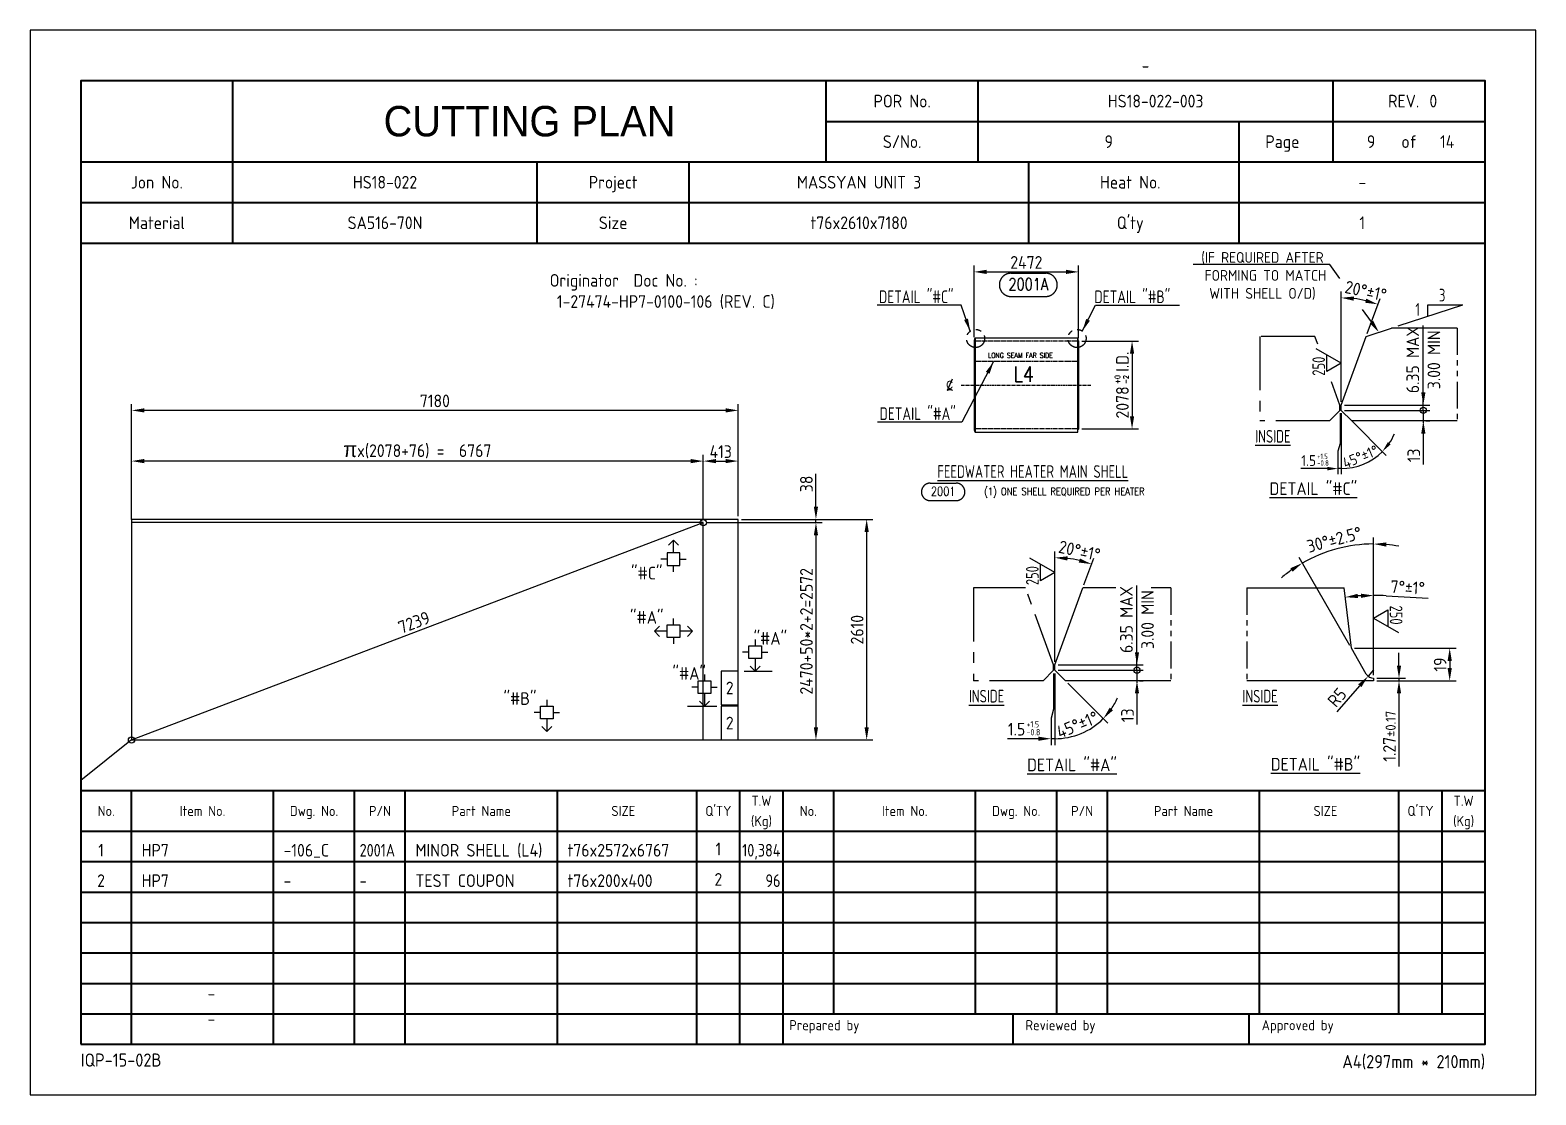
# Model space of a CAD drawing. Header units: millimetres. Extents: x -47360 to 661737, y -45870 to 354580.
# Drawn here: x 60000 to 77820, y 60000 to 72600 of the extents above; entities that cross this region are included whole.
import ezdxf
from ezdxf.enums import TextEntityAlignment as Align

# ---------------------------------------------------------------- set-up
doc = ezdxf.new("R2010")
doc.units = ezdxf.units.MM
doc.header["$LTSCALE"] = 10
for name, pattern in [('CENTER', [2, 1.25, -0.25, 0.25, -0.25]), ('CONT', [1, 1, 0]), ('DASHED', [0.75, 0.5, -0.25]), ('PHANTOM', [63.5, 31.75, -6.35, 6.35, -6.35, 6.35, -6.35])]:
    doc.linetypes.add(name, pattern=pattern)
for name, color, linetype in [('01_1  076x6766.99057583241x2572', 7, 'Continuous'), ('02_2  076x400x200', 7, 'Continuous'), ('11', 2, 'Continuous'), ('12', 1, 'CENTER'), ('13', 4, 'PHANTOM'), ('14', 3, 'DASHED'), ('15', 7, 'Continuous'), ('GEN-ANN', 7, 'CONT'), ('GEN-TXT', 7, 'CONT'), ('N09_1  076x7180x2610', 7, 'Continuous'), ('T', 2, 'Continuous')]:
    doc.layers.add(name, color=color, linetype=linetype)
doc.layers.add('PAGE', color=9, linetype='Continuous', plot=False)
doc.layers.add('TITLE', color=15, linetype='Continuous', lineweight=40)
doc.styles.add('FRACTION', font='romans.shx', dxfattribs={"bigfont": 'FRACTION.shx'})
doc.styles.add('SIMPLEX', font='romans.shx', dxfattribs={"width": 0.8})
doc.styles.get("Standard").update_dxf_attribs({"font": 'isocp2.shx', "bigfont": 'whgtxt.shx'})
doc.dimstyles.new('ISO-25', dxfattribs={"dimscale": 60, "dimtxt": 2.5, "dimasz": 2.5, "dimexe": 1.25, "dimexo": 0.625, "dimtad": 1, "dimdec": 0, "dimdsep": 46, "dimtxsty": 'Standard', "dimcen": 2.5, "dimclrt": 2, "dimadec": 0, "dimazin": 0, "dimtfac": 1, "dimtdec": 0, "dimtmove": 0, "dimatfit": 3, "dimfxl": 1, "dimarcsym": 0})
doc.dimstyles.new('ISO-25 x2', dxfattribs={"dimscale": 60, "dimtxt": 2.5, "dimasz": 2.5, "dimexe": 1.25, "dimexo": 0.625, "dimtad": 1, "dimdec": 0, "dimlfac": 2, "dimdsep": 46, "dimtxsty": 'Standard', "dimcen": 2.5, "dimclrt": 2, "dimadec": 0, "dimazin": 0, "dimtfac": 1, "dimtdec": 0, "dimtmove": 0, "dimatfit": 3, "dimfxl": 1, "dimarcsym": 0})

# ---------------------------------------------------------------- blocks, each defined once
blk = doc.blocks.new('CP00')
at = {"layer": 'PAGE'}
blk.add_line((20, 70), (10, 62), dxfattribs=at)
blk.add_lwpolyline([(0, 0), (297, 0), (297, 210), (0, 210)], close=True, dxfattribs=at)
at = {"layer": 'TITLE'}
for p, q in [((40, 184), (40, 200)), ((157, 184), (157, 200)), ((10, 184), (287, 184)), ((10, 168), (287, 168)), ((10, 60), (287, 60)), ((148.5, 16), (287, 16))]:
    blk.add_line(p, q, dxfattribs=at)
at = {"layer": 'TITLE', "color": 8}
for p, q in [((187, 184), (187, 200)), ((257, 184), (257, 192)), ((40, 168), (40, 184)), ((130, 168), (130, 184)), ((238.5, 168), (238.5, 184)), ((10, 176), (287, 176)), ((20, 10), (20, 60)), ((48, 10), (48, 60)), ((64, 10), (64, 60)), ((74, 10), (74, 60)), ((104, 10), (104, 60)), ((131.5, 10), (131.5, 60)), ((140, 10), (140, 60)), ((158.5, 16), (158.5, 60)), ((186.5, 16), (186.5, 60)), ((202.5, 16), (202.5, 60)), ((212.5, 16), (212.5, 60)), ((242.5, 16), (242.5, 60)), ((270, 16), (270, 60)), ((278.5, 16), (278.5, 60)), ((10, 52), (287, 52)), ((10, 46), (287, 46)), ((10, 40), (287, 40)), ((10, 34), (287, 34)), ((10, 28), (287, 28)), ((10, 22), (287, 22)), ((10, 16), (148.5, 16)), ((193.8, 16), (193.8, 10)), ((240.4, 16), (240.4, 10))]:
    blk.add_line(p, q, dxfattribs=at)
at = {"layer": 'TITLE', "color": 9}
for p, q in [((257, 192), (257, 200)), ((157, 192), (287, 192)), ((238.5, 184), (238.5, 192)), ((100, 168), (100, 184)), ((197, 168), (197, 184)), ((148.5, 10), (148.5, 60))]:
    blk.add_line(p, q, dxfattribs=at)
at = {"layer": 'TITLE', "color": 15}
blk.add_lwpolyline([(10, 10), (287, 10), (287, 200), (10, 200)], close=True, dxfattribs=at)
at = {"layer": 'PAGE', "color": 2}
blk.add_attdef('ATT_NESTINGPLANNO', text='', height=2.5, dxfattribs=at).set_placement((220, 203), align=Align.MIDDLE_CENTER)
for tag, p in [('ATT_OWNERITEMNO', (35, 7.09)), ('ATT_PARTNAME', (35, 2.09))]:
    blk.add_attdef(tag, text='', height=2.5, dxfattribs=at).set_placement(p, align=Align.MIDDLE_LEFT)
at = {"layer": 'TITLE', "color": 2}
for s, height, p in [('POR No.', 2.5, (172, 196)), ('S/No.', 2.5, (172, 188)), ('Page', 2.5, (247, 188)), ('of', 2.5, (272, 188)), ('Jon No.', 2.5, (25, 180)), ('Project', 2.5, (115, 180)), ('Heat No.', 2.5, (217, 180)), ('-', 2.5, (262.75, 180)), ('Material', 2.5, (25, 172)), ('Size', 2.5, (115, 172)), ("Q'ty", 2.5, (217, 172)), ('No.', 2, (15, 56)), ('Item No.', 2, (34, 56)), ('Dwg. No.', 2, (56, 56)), ('P/N', 2, (69, 56)), ('Part Name', 2, (89, 56)), ('SIZE', 2, (117, 56)), ("Q'TY", 2, (135.75, 56)), ('T.W', 2, (144.25, 58)), ('No.', 2, (153.5, 56)), ('Item No.', 2, (172.5, 56)), ('Dwg. No.', 2, (194.5, 56)), ('P/N', 2, (207.5, 56)), ('Part Name', 2, (227.5, 56)), ('SIZE', 2, (255.5, 56)), ("Q'TY", 2, (274.25, 56)), ('T.W', 2, (282.75, 58)), ('(Kg)', 2, (144.25, 54)), ('(Kg)', 2, (282.75, 54))]:
    blk.add_text(s, height=height, dxfattribs=at).set_placement(p, align=Align.MIDDLE_CENTER)
blk.add_text('REV.', height=2.5, dxfattribs=at).set_placement((274, 196), align=Align.MIDDLE_RIGHT)
blk.add_text('0', height=2.5, dxfattribs=at).set_placement((276, 196), align=Align.MIDDLE_LEFT)
for s, height, p in [('Prepared by', 2, (149.73, 12.75)), ('Reviewed by', 2, (196.33, 12.75)), ('Approved by', 2, (242.93, 12.75)), ('IQP-15-02B', 2.594, (10, 5.57))]:
    blk.add_text(s, height=height, dxfattribs=at).set_placement(p)
blk.add_text('A4(297mm * 210mm)', height=2.5936, dxfattribs=at).set_placement((287, 5.26), align=Align.RIGHT)
at = {"layer": 'TITLE', "color": 3, "insert": (98.5, 192), "char_height": 6, "width": 59.896, "attachment_point": 5}
blk.add_mtext('{\\fHYHeadLine-Medium|b0|i0|c129|p18;CUTTING PLAN}', dxfattribs=at)
at = {"layer": 'TITLE', "color": 2}
for tag, height, p in [('ATT_PORNO', 2.5, (222, 196)), ('ATT_CUTTINGPLANNO', 2.5, (212.75, 188)), ('ATT_PAGENO', 2.5, (264.5, 188)), ('ATT_PAGESUBTOTAL', 2.5, (279.5, 188)), ('ATT_WONO', 2.5, (70, 180)), ('ATT_PROJECT', 2.5, (163.5, 180)), ('ATT_PORWEIGHT', 2, (278.5, 89)), ('ATT_NETWEIGHT', 2, (278.5, 83)), ('ATT_SAVEWEIGHT', 2, (278.5, 77)), ('ATT_SCRAPWEIGHT', 2, (278.5, 71)), ('ATT_CUTTING', 2, (278.5, 65))]:
    blk.add_attdef(tag, text='', height=height, dxfattribs=at).set_placement(p, align=Align.MIDDLE_CENTER)
at = {"layer": 'TITLE', "color": 3}
for tag, p in [('ATT_MATERIAL', (70, 172)), ('ATT_SIZE', (163.5, 172)), ('ATT_QTY', (262.75, 172))]:
    blk.add_attdef(tag, text='', height=2.5, dxfattribs=at).set_placement(p, align=Align.MIDDLE_CENTER)
blk = doc.blocks.new('*D134')
at = {"color": 0, "lineweight": -2, "transparency": 16777216}
for p, q in [((61200, 66809), (61200, 67575)), ((67967, 66809), (67967, 67575)), ((67817, 67500), (61350, 67500))]:
    blk.add_line(p, q, dxfattribs=at)
at = {"color": 0, "transparency": 16777216}
for points in [[(61350, 67525), (61350, 67475), (61200, 67500)], [(67817, 67525), (67817, 67475), (67967, 67500)]]:
    blk.add_solid(points, dxfattribs=at)
at = {"layer": 'Defpoints', "color": 0, "transparency": 16777216}
for p in [(61200, 67500), (61200, 66772), (67967, 66772)]:
    blk.add_point(p, dxfattribs=at)
at = {"color": 2, "transparency": 16777216, "insert": (64583, 67631), "char_height": 150, "attachment_point": 5}
blk.add_mtext('{\\fGulim|b0|i0|c129|p50;\\H1.2x;π\\Fisocp2,whgtxt|c129;\\H0.83333x;x(2078+76) = } 6767', dxfattribs=at)
blk = doc.blocks.new('*D135')
at = {"color": 0, "lineweight": -2, "transparency": 16777216}
for p, q in [((67967, 66809), (67967, 67575)), ((68380, 66847), (68380, 67575)), ((68117, 67500), (68230, 67500))]:
    blk.add_line(p, q, dxfattribs=at)
at = {"color": 0, "transparency": 16777216}
for points in [[(68117, 67525), (68117, 67475), (67967, 67500)], [(68230, 67525), (68230, 67475), (68380, 67500)]]:
    blk.add_solid(points, dxfattribs=at)
at = {"layer": 'Defpoints', "color": 0, "transparency": 16777216}
for p in [(68380, 67500), (67967, 66772), (68380, 66810)]:
    blk.add_point(p, dxfattribs=at)
at = {"color": 2, "transparency": 16777216, "insert": (68173, 67612), "char_height": 150, "attachment_point": 5}
blk.add_mtext('413', dxfattribs=at)
blk = doc.blocks.new('*D136')
at = {"color": 0, "lineweight": -2, "transparency": 16777216}
for p, q in [((61200, 66847.5), (61200, 68175)), ((68230, 68100), (61350, 68100)), ((68380, 66847.5), (68380, 68175))]:
    blk.add_line(p, q, dxfattribs=at)
at = {"color": 0, "transparency": 16777216}
for points in [[(61350, 68125), (61350, 68075), (61200, 68100)], [(68230, 68125), (68230, 68075), (68380, 68100)]]:
    blk.add_solid(points, dxfattribs=at)
at = {"layer": 'Defpoints', "color": 0, "transparency": 16777216}
for p in [(61200, 68100), (61200, 66810), (68380, 66810)]:
    blk.add_point(p, dxfattribs=at)
at = {"color": 2, "transparency": 16777216, "insert": (64790, 68212.5), "char_height": 150, "attachment_point": 5}
blk.add_mtext('7180', dxfattribs=at)
blk = doc.blocks.new('*D137')
at = {"color": 0, "lineweight": -2, "transparency": 16777216}
for p, q in [((68004, 66772), (69375, 66772)), ((69300, 66622), (69300, 64350)), ((68004, 64200), (69375, 64200))]:
    blk.add_line(p, q, dxfattribs=at)
at = {"color": 0, "transparency": 16777216}
for points in [[(69275, 66622), (69325, 66622), (69300, 66772)], [(69275, 64350), (69325, 64350), (69300, 64200)]]:
    blk.add_solid(points, dxfattribs=at)
at = {"layer": 'Defpoints', "color": 0, "transparency": 16777216}
for p in [(67967, 66772), (67967, 64200), (69300, 64200)]:
    blk.add_point(p, dxfattribs=at)
at = {"color": 2, "transparency": 16777216, "insert": (69187, 65486), "char_height": 150, "attachment_point": 5, "rotation": 90}
blk.add_mtext('2470+50*2+2=2572', dxfattribs=at)
blk = doc.blocks.new('*D138')
at = {"color": 0, "lineweight": -2, "transparency": 16777216}
for p, q in [((69300, 66960), (69300, 67350)), ((68004, 66772), (69375, 66772)), ((68418, 66810), (69375, 66810)), ((69300, 66772), (69300, 66810)), ((69300, 66622), (69300, 66472))]:
    blk.add_line(p, q, dxfattribs=at)
at = {"color": 0, "transparency": 16777216}
for points in [[(69275, 66960), (69325, 66960), (69300, 66810)], [(69275, 66622), (69325, 66622), (69300, 66772)]]:
    blk.add_solid(points, dxfattribs=at)
at = {"layer": 'Defpoints', "color": 0, "transparency": 16777216}
for p in [(67967, 66772), (68380, 66810), (69300, 66810)]:
    blk.add_point(p, dxfattribs=at)
at = {"color": 2, "transparency": 16777216, "insert": (69187, 67230), "char_height": 150, "attachment_point": 5, "rotation": 90}
blk.add_mtext('38', dxfattribs=at)
blk = doc.blocks.new('*D139')
at = {"color": 0, "lineweight": -2, "transparency": 16777216}
for p, q in [((68418, 66810), (69975, 66810)), ((69900, 66660), (69900, 64350)), ((68418, 64200), (69975, 64200))]:
    blk.add_line(p, q, dxfattribs=at)
at = {"color": 0, "transparency": 16777216}
for points in [[(69875, 66660), (69925, 66660), (69900, 66810)], [(69875, 64350), (69925, 64350), (69900, 64200)]]:
    blk.add_solid(points, dxfattribs=at)
at = {"layer": 'Defpoints', "color": 0, "transparency": 16777216}
for p in [(68380, 66810), (68380, 64200), (69900, 64200)]:
    blk.add_point(p, dxfattribs=at)
at = {"color": 2, "transparency": 16777216, "insert": (69787, 65505), "char_height": 150, "attachment_point": 5, "rotation": 90}
blk.add_mtext('2610', dxfattribs=at)
blk = doc.blocks.new('_Small')
at = {"color": 0, "linetype": 'ByBlock', "lineweight": -2}
blk.add_circle((0, 0), 0.25, dxfattribs=at)
blk = doc.blocks.new('*D143')
at = {"color": 0, "lineweight": -2, "transparency": 16777216}
blk.add_line((61200, 64200), (67967, 66772), dxfattribs=at)
at = {"layer": 'Defpoints', "color": 0, "transparency": 16777216}
for p in [(67967, 66772), (67967, 66772), (61200, 64200)]:
    blk.add_point(p, dxfattribs=at)
at = {"color": 0, "lineweight": -2, "transparency": 16777216, "xscale": 150, "yscale": 150, "zscale": 150}
for p, rotation in [((67967, 66772), 20.81081264206438), ((61200, 64200), 200.8108126420644)]:
    blk.add_blockref('_Small', p, dxfattribs=dict(at, rotation=rotation))
at = {"color": 2, "transparency": 16777216, "insert": (64544, 65591), "char_height": 150, "attachment_point": 5, "rotation": 20.8108}
blk.add_mtext('7239', dxfattribs=at)
blk = doc.blocks.new('*D218')
at = {"color": 0, "lineweight": -2, "transparency": 16777216}
for p, q in [((71172, 68967), (71172, 69814)), ((71322, 69739), (72258, 69739)), ((72408, 68958), (72408, 69814))]:
    blk.add_line(p, q, dxfattribs=at)
at = {"color": 0, "transparency": 16777216}
for points in [[(71322, 69764), (71322, 69714), (71172, 69739)], [(72258, 69764), (72258, 69714), (72408, 69739)]]:
    blk.add_solid(points, dxfattribs=at)
at = {"layer": 'Defpoints', "color": 0, "transparency": 16777216}
for p in [(72408, 69739), (71172, 68929), (72408, 68920)]:
    blk.add_point(p, dxfattribs=at)
at = {"color": 2, "transparency": 16777216, "insert": (71790, 69852), "char_height": 150, "attachment_point": 5}
blk.add_mtext('2472', dxfattribs=at)
blk = doc.blocks.new('$PNBR')
at = {"layer": 'GEN-ANN', "color": 7, "linetype": 'CONT'}
for p, q in [((0.125, 0.125), (0.5, 0.125)), ((0.125, -0.125), (0.5, -0.125))]:
    blk.add_line(p, q, dxfattribs=at)
for centre, start, end in [((0.125, 0), 90, 270), ((0.5, 0), 270, 90)]:
    blk.add_arc(centre, 0.125, start, end, dxfattribs=at)
at = {"layer": 'GEN-ANN', "color": 7, "linetype": 'CONT', "style": 'FRACTION'}
blk.add_attdef('PNB', text='', height=0.0938, dxfattribs=at).set_placement((0.313, -0.046), align=Align.CENTER)
blk = doc.blocks.new('*D219')
at = {"color": 0, "lineweight": -2, "transparency": 16777216}
for p, q in [((72445, 68920), (73116, 68920)), ((73041, 68770), (73041, 68031)), ((72445, 67881), (73116, 67881))]:
    blk.add_line(p, q, dxfattribs=at)
at = {"color": 0, "transparency": 16777216}
for points in [[(73016, 68770), (73066, 68770), (73041, 68920)], [(73016, 68031), (73066, 68031), (73041, 67881)]]:
    blk.add_solid(points, dxfattribs=at)
at = {"layer": 'Defpoints', "color": 0, "transparency": 16777216}
for p in [(72408, 68920), (72408, 67881), (73041, 67881)]:
    blk.add_point(p, dxfattribs=at)
at = {"color": 2, "transparency": 16777216, "insert": (72927, 68400), "char_height": 150, "attachment_point": 5, "rotation": 90}
blk.add_mtext('2078  I.D.', dxfattribs=at)
blk = doc.blocks.new('$CL')
at = {"layer": 'GEN-TXT', "color": 2, "linetype": 'CONT'}
blk.add_line((0.031, 0.069), (-0.031, -0.069), dxfattribs=at)
blk.add_arc((0.003, -0.131), 0.0703, 61.7604, 118.2396, dxfattribs=at)
at = {"layer": 'GEN-TXT', "color": 2, "linetype": 'CONT', "style": 'FRACTION'}
blk.add_text('C', height=0.0938, dxfattribs=at).set_placement((0, 0), align=Align.MIDDLE)
blk = doc.blocks.new('*D239')
at = {"color": 0, "lineweight": -2, "transparency": 16777216}
for p, q in [((76200, 65080), (76200, 65230)), ((75938, 64930), (76275, 64930)), ((75938, 64900), (76275, 64900)), ((76200, 64930), (76200, 64900)), ((76200, 64750), (76200, 63887))]:
    blk.add_line(p, q, dxfattribs=at)
at = {"color": 0, "transparency": 16777216}
for points in [[(76175, 65080), (76225, 65080), (76200, 64930)], [(76175, 64750), (76225, 64750), (76200, 64900)]]:
    blk.add_solid(points, dxfattribs=at)
at = {"layer": 'Defpoints', "color": 0, "transparency": 16777216}
for p in [(75900, 64930), (75900, 64900), (76200, 64900)]:
    blk.add_point(p, dxfattribs=at)
at = {"color": 2, "transparency": 16777216, "insert": (76087, 64244), "char_height": 150, "attachment_point": 5, "rotation": 90}
blk.add_mtext('1.27{\\H0.8x;%%P0.17}', dxfattribs=at)
blk = doc.blocks.new('*D240')
at = {"color": 0, "lineweight": -2, "transparency": 16777216}
for p, q in [((75675, 65285), (76875, 65285)), ((76800, 65135), (76800, 65050)), ((75938, 64900), (76875, 64900))]:
    blk.add_line(p, q, dxfattribs=at)
at = {"color": 0, "transparency": 16777216}
for points in [[(76775, 65135), (76825, 65135), (76800, 65285)], [(76775, 65050), (76825, 65050), (76800, 64900)]]:
    blk.add_solid(points, dxfattribs=at)
at = {"layer": 'Defpoints', "color": 0, "transparency": 16777216}
for p in [(75638, 65285), (75900, 64900), (76800, 64900)]:
    blk.add_point(p, dxfattribs=at)
at = {"color": 2, "transparency": 16777216, "insert": (76687, 65092), "char_height": 150, "attachment_point": 5, "rotation": 90}
blk.add_mtext('19', dxfattribs=at)
blk = doc.blocks.new('*D241')
at = {"color": 0, "lineweight": -2, "transparency": 16777216}
for p, q in [((75900, 64968), (75900, 65985)), ((76050, 65906), (76544, 65879))]:
    blk.add_line(p, q, dxfattribs=at)
for start, end in [(93.1105, 93.8895), (86.8895, 90)]:
    blk.add_arc((75900, 63147), 2763, start, end, dxfattribs=at)
at = {"color": 0, "transparency": 16777216}
for points in [[(75715, 65879), (75710, 65929), (75563, 65890)], [(75749, 65931), (75751, 65881), (75900, 65910)]]:
    blk.add_solid(points, dxfattribs=at)
at = {"layer": 'Defpoints', "color": 0, "transparency": 16777216}
for p in [(75550, 66000), (75675, 65901), (75638, 65285), (75900, 64930), (75900, 64900)]:
    blk.add_point(p, dxfattribs=at)
at = {"color": 2, "transparency": 16777216, "insert": (76303, 66005), "char_height": 150, "attachment_point": 5, "rotation": 356.8895}
blk.add_mtext('7°%%P1%%D', dxfattribs=at)
blk = doc.blocks.new('*D242')
at = {"color": 0, "lineweight": -2, "transparency": 16777216}
for p, q in [((75900, 64968), (75900, 66594)), ((75619, 65317), (75018, 66358))]:
    blk.add_line(p, q, dxfattribs=at)
for start, end in [(90, 120), (79.8224, 84.9112), (125.0888, 130.1776)]:
    blk.add_arc((75900, 64830), 1689, start, end, dxfattribs=at)
at = {"color": 0, "transparency": 16777216}
for points in [[(76049, 66488), (76051, 66538), (75900, 66519)], [(74915, 66233), (74942, 66191), (75055, 66293)]]:
    blk.add_solid(points, dxfattribs=at)
at = {"layer": 'Defpoints', "color": 0, "transparency": 16777216}
for p in [(75607, 66494), (75638, 65285), (75813, 64980), (75900, 64930), (75900, 64900)]:
    blk.add_point(p, dxfattribs=at)
at = {"color": 2, "transparency": 16777216, "insert": (75434, 66571), "char_height": 150, "attachment_point": 5, "rotation": 15}
blk.add_mtext('30°%%P2.5%%D', dxfattribs=at)
blk = doc.blocks.new('*D238')
at = {"color": 0, "lineweight": -2, "transparency": 16777216}
for p, q in [((75900, 65030), (75834, 64954)), ((75467, 64531), (75736, 64841))]:
    blk.add_line(p, q, dxfattribs=at)
at = {"color": 0, "transparency": 16777216}
blk.add_solid([(75717, 64858), (75755, 64825), (75834, 64954)], dxfattribs=at)
at = {"layer": 'Defpoints', "color": 0, "transparency": 16777216}
for p in [(75834, 64954), (75900, 65030)]:
    blk.add_point(p, dxfattribs=at)
at = {"color": 2, "transparency": 16777216, "insert": (75467, 64703), "char_height": 150, "attachment_point": 5, "rotation": 49.0598}
blk.add_mtext('R5', dxfattribs=at)
blk = doc.blocks.new('*D243')
at = {"color": 0, "lineweight": -2, "transparency": 16777216}
for p, q in [((73099, 65238), (73099, 65388)), ((72165, 65088), (73174, 65088)), ((73099, 65025), (73099, 65088)), ((72165, 65025), (73174, 65025)), ((73099, 65025), (73099, 64875))]:
    blk.add_line(p, q, dxfattribs=at)
at = {"color": 0, "transparency": 16777216}
blk.add_solid([(73074, 65238), (73124, 65238), (73099, 65088)], dxfattribs=at)
at = {"layer": 'Defpoints', "color": 0, "transparency": 16777216}
for p in [(72127, 65088), (73099, 65088), (72127, 65025)]:
    blk.add_point(p, dxfattribs=at)
at = {"color": 0, "lineweight": -2, "transparency": 16777216, "xscale": 150, "yscale": 150, "zscale": 150, "rotation": 90}
blk.add_blockref('_Small', (73099, 65025), dxfattribs=at)
blk = doc.blocks.new('*D244')
at = {"color": 0, "lineweight": -2, "transparency": 16777216}
for p, q in [((73099, 65025), (73099, 65175)), ((72165, 65025), (73174, 65025)), ((73099, 65025), (73099, 64900)), ((73129, 64900), (73174, 64900)), ((73099, 64750), (73099, 64384))]:
    blk.add_line(p, q, dxfattribs=at)
at = {"color": 0, "transparency": 16777216}
blk.add_solid([(73074, 64750), (73124, 64750), (73099, 64900)], dxfattribs=at)
at = {"layer": 'Defpoints', "color": 0, "transparency": 16777216}
for p in [(72127, 65025), (73092, 64900), (73099, 64900)]:
    blk.add_point(p, dxfattribs=at)
at = {"color": 2, "transparency": 16777216, "insert": (72987, 64492), "char_height": 150, "attachment_point": 5, "rotation": 90}
blk.add_mtext('13', dxfattribs=at)
blk = doc.blocks.new('_None')
blk = doc.blocks.new('*D245')
at = {"color": 0, "lineweight": -2, "transparency": 16777216}
for p, q in [((72127, 65126), (72127, 66432)), ((72472, 66035), (72587, 66351))]:
    blk.add_line(p, q, dxfattribs=at)
blk.add_arc((72127, 65088), 1269, 76.7786, 83.2214, dxfattribs=at)
at = {"color": 0, "transparency": 16777216}
for points in [[(72276, 66323), (72279, 66373), (72127, 66357)], [(72425, 66347), (72410, 66300), (72561, 66281)]]:
    blk.add_solid(points, dxfattribs=at)
at = {"layer": 'Defpoints', "color": 0, "transparency": 16777216}
for p in [(72275, 66349), (72459, 66000), (72127, 65088), (72127, 65088), (72127, 65025)]:
    blk.add_point(p, dxfattribs=at)
at = {"color": 2, "transparency": 16777216, "insert": (72419, 66439), "char_height": 150, "attachment_point": 5, "rotation": 347.8243}
blk.add_mtext('20°%%P1%%D', dxfattribs=at)
blk = doc.blocks.new('*D248')
at = {"color": 0, "lineweight": -2, "transparency": 16777216}
for p, q in [((76488, 68313), (76488, 68463)), ((75554, 68163), (76563, 68163)), ((75554, 68100), (76563, 68100)), ((76488, 68100), (76488, 68163)), ((76488, 68100), (76488, 67950))]:
    blk.add_line(p, q, dxfattribs=at)
at = {"color": 0, "transparency": 16777216}
blk.add_solid([(76463, 68313), (76513, 68313), (76488, 68163)], dxfattribs=at)
at = {"layer": 'Defpoints', "color": 0, "transparency": 16777216}
for p in [(75516, 68163), (75516, 68100), (76488, 68163)]:
    blk.add_point(p, dxfattribs=at)
at = {"color": 0, "lineweight": -2, "transparency": 16777216, "xscale": 150, "yscale": 150, "zscale": 150, "rotation": 90}
blk.add_blockref('_Small', (76488, 68100), dxfattribs=at)
blk = doc.blocks.new('*D249')
at = {"color": 0, "lineweight": -2, "transparency": 16777216}
for p, q in [((75554, 68100), (76563, 68100)), ((76488, 68100), (76488, 68250)), ((76488, 68100), (76488, 67975)), ((76518, 67975), (76563, 67975)), ((76488, 67825), (76488, 67459))]:
    blk.add_line(p, q, dxfattribs=at)
at = {"color": 0, "transparency": 16777216}
blk.add_solid([(76463, 67825), (76513, 67825), (76488, 67975)], dxfattribs=at)
at = {"layer": 'Defpoints', "color": 0, "transparency": 16777216}
for p in [(75516, 68100), (76480, 67975), (76488, 67975)]:
    blk.add_point(p, dxfattribs=at)
at = {"color": 2, "transparency": 16777216, "insert": (76375, 67567), "char_height": 150, "attachment_point": 5, "rotation": 90}
blk.add_mtext('13', dxfattribs=at)
blk = doc.blocks.new('*D250')
at = {"color": 0, "lineweight": -2, "transparency": 16777216}
for p, q in [((75516, 68201), (75516, 69507)), ((75825, 69011), (75976, 69426))]:
    blk.add_line(p, q, dxfattribs=at)
blk.add_arc((75516, 68163), 1269, 76.7786, 83.2214, dxfattribs=at)
at = {"color": 0, "transparency": 16777216}
for points in [[(75664, 69398), (75667, 69448), (75516, 69432)], [(75813, 69422), (75799, 69374), (75950, 69355)]]:
    blk.add_solid(points, dxfattribs=at)
at = {"layer": 'Defpoints', "color": 0, "transparency": 16777216}
for p in [(75663, 69423), (75812, 68976), (75516, 68163), (75516, 68163), (75516, 68100)]:
    blk.add_point(p, dxfattribs=at)
at = {"color": 2, "transparency": 16777216, "insert": (75807, 69513), "char_height": 150, "attachment_point": 5, "rotation": 347.8243}
blk.add_mtext('20°%%P1%%D', dxfattribs=at)

msp = doc.modelspace()

# ---------------------------------------------------------------- linework, layer by layer
for p, q in [((76487.89, 68463.27), (76487.89, 69103.52)), ((75503.33, 68067.89), (75503.33, 67707.56)), ((75516.08, 68067.89), (75516.08, 67347.23)), ((75644.87, 67970.98), (76048.21, 67567.64)), ((75503.33, 67707.56), (75477.83, 67616.61)), ((75477.83, 67616.61), (75477.83, 67347.23)), ((75350.33, 67410.98), (75039.05, 67410.98)), ((75516.08, 67410.98), (75477.83, 67410.98)), ((73099.2, 65388.5), (73099.2, 66028.75)), ((68450.47, 65015), (68780.23, 65015)), ((72112.39, 64987.5), (72112.39, 64563.58)), ((72127.39, 64987.5), (72127.39, 64139.66)), ((72278.91, 64873.48), (72753.43, 64398.97)), ((67779.77, 64600), (68125.05, 64600)), ((72112.39, 64563.58), (72082.39, 64456.58)), ((72082.39, 64456.58), (72082.39, 64139.66)), ((71932.39, 64214.66), (71566.18, 64214.66)), ((72127.39, 64214.66), (72082.39, 64214.66))]:
    msp.add_line(p, q)
for points in [[(75500.13, 69660.57), (75380.96, 69824.48), (73765.65, 69824.48)], [(75873.73, 69146.73), (75766.49, 69294.22)]]:
    msp.add_lwpolyline(points)
for centre, radius, start, end in [((75516.08, 68099.77), 688.79, 325.621043, 336.242086), ((75516.08, 68099.77), 688.79, 270, 315), ((72127.39, 65025), 810.34, 325.621043, 336.242086), ((72127.39, 65025), 810.34, 270, 315)]:
    msp.add_arc(centre, radius, start, end)
for points in [[(75893.95, 69161.43), (75961.94, 69025.4), (75853.51, 69132.02)], [(76100.91, 67697.26), (76068.2, 67724.4), (76003.13, 67612.72)], [(75350.33, 67432.23), (75350.33, 67389.73), (75477.83, 67410.98)], [(72815.42, 64551.46), (72776.95, 64583.39), (72700.39, 64452)], [(71932.39, 64239.66), (71932.39, 64189.66), (72082.39, 64214.66)]]:
    msp.add_solid(points)
at = {"layer": '01_1  076x6766.99057583241x2572'}
msp.add_lwpolyline([(67966.99, 64200), (67966.99, 66772), (61200, 66772), (61200, 64200)], close=True, dxfattribs=at)
at = {"layer": '02_2  076x400x200'}
for points in [[(68380, 65015), (68180, 65015), (68180, 64615), (68380, 64615)], [(68380, 64600), (68180, 64600), (68180, 64200), (68380, 64200)]]:
    msp.add_lwpolyline(points, close=True, dxfattribs=at)
at = {"layer": '11', "color": 3}
for p, q in [((75516.08, 68163.27), (75811.91, 68976.04)), ((75811.91, 68976.04), (76111.98, 69074.77)), ((76888.69, 69074.77), (76111.98, 69074.77)), ((71180.91, 68954.5), (71171.64, 68929.02)), ((71171.64, 68929.02), (71171.64, 67870.98)), ((71185.24, 68957), (71180.91, 68954.5)), ((71180.91, 68954.5), (71180.91, 67845.5)), ((71185.24, 68957), (71185.24, 67843)), ((71185.24, 68957), (72397.59, 68957)), ((72397.59, 68957), (72401.03, 68929)), ((72397.59, 67843), (72397.59, 68957)), ((72401.03, 68929), (72405.42, 68921.38)), ((72401.03, 68929), (72401.03, 67871)), ((72407.59, 68919.5), (72407.59, 67880.5)), ((75516.08, 68099.77), (75516.08, 68163.27)), ((75641.08, 67974.77), (75516.08, 68099.77)), ((76888.69, 67974.77), (75641.08, 67974.77)), ((71171.64, 67870.98), (71180.91, 67845.5)), ((71180.91, 67845.5), (71185.24, 67843)), ((71185.24, 67843), (72397.59, 67843)), ((72397.59, 67843), (72401.03, 67871)), ((72401.03, 67871), (72405.42, 67878.62)), ((72127.39, 65088.5), (72459.15, 66000)), ((72850.72, 66000), (72459.15, 66000)), ((73500, 66000), (73268.46, 66000)), ((74400, 66000), (75549.7, 66000)), ((75637.54, 65284.6), (75549.7, 66000)), ((75813.4, 64980), (75637.54, 65284.6)), ((72127.39, 65025), (72127.39, 65088.5)), ((72252.39, 64900), (72127.39, 65025)), ((73500, 64900), (72252.39, 64900)), ((75900, 64900), (74400, 64900)), ((75900, 64930), (75900, 64900)), ((75900, 64930), (75900, 64900)), ((75900, 64930), (75900, 64900))]:
    msp.add_line(p, q, dxfattribs=at)
for points in [[(72407.59, 68920.14), (72407.59, 68919.5), (72407.59, 68919.5), (72407.59, 68919.5)], [(72407.59, 67879.87), (72407.59, 67880.5), (72407.59, 67880.5), (72407.59, 67880.5)]]:
    msp.add_lwpolyline(points, dxfattribs=at)
for centre, radius, start, end in [((72407.59, 68922.63), 2.5, 210, 270), ((72407.59, 67877.37), 2.5, 90, 150), ((75900, 65030), 100, 210, 270)]:
    msp.add_arc(centre, radius, start, end, dxfattribs=at)
at = {"layer": '12', "linetype": 'CENTER', "ltscale": 3}
msp.add_line((71017.27, 68400), (72561.96, 68400), dxfattribs=at)
at = {"layer": '13', "ltscale": 2}
for p, q in [((75205.26, 68976.04), (74551.82, 68976.04)), ((74551.82, 68976.04), (74551.82, 67974.77)), ((75238.98, 68883.39), (75205.26, 68976.04)), ((75501.08, 68163.27), (75400.92, 68438.47)), ((75376.08, 67974.77), (75501.08, 68099.77)), ((75376.08, 67974.77), (74551.82, 67974.77)), ((71163.13, 66000), (71163.13, 64900)), ((71780.64, 66000), (71163.13, 66000)), ((72112.39, 65088.5), (71780.64, 66000)), ((71987.39, 64900), (71163.13, 64900)), ((71987.39, 64900), (72112.39, 65025))]:
    msp.add_line(p, q, dxfattribs=at)
at = {"layer": '13'}
for p, q in [((76888.69, 69074.77), (76888.69, 67974.77)), ((75501.08, 68099.77), (75501.08, 68163.27)), ((73500, 66000), (73500, 64900)), ((74400, 66000), (74400, 64900)), ((72112.39, 65025), (72112.39, 65088.5))]:
    msp.add_line(p, q, dxfattribs=at)
for centre in [(71189.48, 68951.01), (72389.75, 68951.01)]:
    msp.add_circle(centre, 107.08, dxfattribs=at)
at = {"layer": '14', "color": 6, "ltscale": 2}
for p, q in [((72407.59, 68919.5), (71171.64, 68919.5)), ((72407.59, 68677.25), (71171.64, 68677.25))]:
    msp.add_line(p, q, dxfattribs=at)
msp.add_lwpolyline([(72407.59, 67880.5), (71177.99, 67880.5), (71171.64, 67874.15)], dxfattribs=at)
at = {"layer": '15'}
for p, q in [((71017.75, 69343.68), (70022.99, 69343.68)), ((72609.72, 69343.68), (73603.48, 69343.68)), ((76191.28, 69100.05), (76954.46, 69348.02)), ((76540.81, 69348.02), (76954.46, 69348.02)), ((76540.81, 69213.62), (76540.81, 69348.02)), ((75516.08, 68659.35), (75220.88, 68829.78)), ((75347.28, 68561.89), (75347.28, 68756.8)), ((75516.08, 68659.35), (75347.28, 68561.89)), ((72127.39, 66181.37), (71832.2, 66351.8)), ((71958.59, 66083.91), (71958.59, 66278.83)), ((72127.39, 66181.37), (71958.59, 66083.91)), ((75900, 65641.79), (76068.8, 65739.24)), ((75900, 65641.79), (76195.2, 65471.35)), ((76068.8, 65739.24), (76068.8, 65544.33))]:
    msp.add_line(p, q, dxfattribs=at)
at = {"layer": 'N09_1  076x7180x2610', "color": 3}
msp.add_lwpolyline([(68380, 64200), (68380, 66810), (61200, 66810), (61200, 64200)], close=True, dxfattribs=at)
at = {"layer": 'T'}
for p, q in [((67613.99, 66413.99), (67613.99, 66563.99)), ((67538.99, 66338.99), (67463.99, 66338.99)), ((67688.99, 66338.99), (67763.99, 66338.99)), ((67613.99, 66188.99), (67613.99, 66263.99)), ((67613.99, 65561), (67613.99, 65636)), ((67538.99, 65486), (67388.99, 65486)), ((67613.99, 65411), (67613.99, 65336)), ((67838.99, 65486), (67688.99, 65486)), ((68505.12, 65240), (68430.12, 65240)), ((68580.12, 65390), (68580.12, 65315)), ((68655.12, 65240), (68730.12, 65240)), ((68580.12, 65165), (68580.12, 65015)), ((67979.88, 64975), (67979.88, 64900)), ((67904.88, 64825), (67829.88, 64825)), ((67979.88, 64750), (67979.88, 64600)), ((68054.88, 64825), (68129.88, 64825)), ((66038.99, 64525.33), (65963.99, 64525.33)), ((66113.99, 64675.33), (66113.99, 64600.33)), ((66188.99, 64525.33), (66263.99, 64525.33)), ((66113.99, 64450.33), (66113.99, 64300.33))]:
    msp.add_line(p, q, dxfattribs=at)
for points in [[(67553.99, 66503.99), (67613.99, 66563.99), (67673.99, 66503.99)], [(67448.99, 65546), (67388.99, 65486), (67448.99, 65426)], [(67778.99, 65546), (67838.99, 65486), (67778.99, 65426)], [(68520.12, 65075), (68580.12, 65015), (68640.12, 65075)], [(67919.88, 64660), (67979.88, 64600), (68039.88, 64660)], [(66053.99, 64360.33), (66113.99, 64300.33), (66173.99, 64360.33)]]:
    msp.add_lwpolyline(points, dxfattribs=at)
for points in [[(67538.99, 66263.99), (67688.99, 66263.99), (67688.99, 66413.99), (67538.99, 66413.99)], [(67688.99, 65561), (67688.99, 65411), (67538.99, 65411), (67538.99, 65561)], [(68505.12, 65315), (68655.12, 65315), (68655.12, 65165), (68505.12, 65165)], [(67904.88, 64900), (68054.88, 64900), (68054.88, 64750), (67904.88, 64750)], [(66038.99, 64600.33), (66188.99, 64600.33), (66188.99, 64450.33), (66038.99, 64450.33)]]:
    msp.add_lwpolyline(points, close=True, dxfattribs=at)

# ---------------------------------------------------------------- block references
ref = msp.add_blockref('CP00', (60000, 60000), dxfattribs=dict(xscale=60, yscale=60, zscale=60))
ref.add_attrib('ATT_WONO', 'HS18-022', dxfattribs={"layer": 'TITLE', "color": 2, "height": 150}).set_placement((64200, 70800), align=Align.MIDDLE_CENTER)
ref.add_attrib('ATT_PROJECT', 'MASSYAN UNIT 3', dxfattribs={"layer": 'TITLE', "color": 2, "height": 150}).set_placement((69810, 70800), align=Align.MIDDLE_CENTER)
ref.add_attrib('ATT_PORNO', 'HS18-022-003', dxfattribs={"layer": 'TITLE', "color": 2, "height": 150}).set_placement((73320, 71760), align=Align.MIDDLE_CENTER)
ref.add_attrib('ATT_OWNERITEMNO', '-', dxfattribs={"layer": 'PAGE', "color": 2, "height": 150}).set_placement((62100, 61200), align=Align.MIDDLE_LEFT)
ref.add_attrib('ATT_PARTNAME', '-', dxfattribs={"layer": 'PAGE', "color": 2, "height": 150}).set_placement((62100, 60900), align=Align.MIDDLE_LEFT)
ref.add_attrib('ATT_MATERIAL', 'SA516-70N', dxfattribs={"layer": 'TITLE', "color": 3, "height": 150}).set_placement((64200, 70320), align=Align.MIDDLE_CENTER)
ref.add_attrib('ATT_SIZE', 't76x2610x7180', dxfattribs={"layer": 'TITLE', "color": 3, "height": 150}).set_placement((69810, 70320), align=Align.MIDDLE_CENTER)
ref.add_attrib('ATT_QTY', '1', dxfattribs={"layer": 'TITLE', "color": 3, "height": 150}).set_placement((75765, 70320), align=Align.MIDDLE_CENTER)
ref.add_attrib('ATT_NESTINGPLANNO', '-', dxfattribs={"layer": 'PAGE', "color": 2, "height": 150}).set_placement((73200, 72180), align=Align.MIDDLE_CENTER)
ref.add_attrib('ATT_CUTTINGPLANNO', '9', dxfattribs={"layer": 'TITLE', "color": 2, "height": 150}).set_placement((72765, 71280), align=Align.MIDDLE_CENTER)
ref.add_attrib('ATT_PAGENO', '9', dxfattribs={"layer": 'TITLE', "color": 2, "height": 150}).set_placement((75870, 71280), align=Align.MIDDLE_CENTER)
ref.add_attrib('ATT_PAGESUBTOTAL', '14', dxfattribs={"layer": 'TITLE', "color": 2, "height": 150}).set_placement((76770, 71280), align=Align.MIDDLE_CENTER)
at = {"layer": '15'}
ref = msp.add_blockref('$PNBR', (71470.23, 69585.43), dxfattribs=dict(at, xscale=1097.595137828686, yscale=1097.595137828686, zscale=1097.595137828686))
ref.add_attrib('PNB', '2001A', dxfattribs={"layer": '11', "color": 3, "height": 140, "style": 'FRACTION', "width": 0.8}).set_placement((71813.23, 69524.62), align=Align.CENTER)
at = {"layer": '15', "xscale": 959.9999999999998, "yscale": 959.9999999999998, "zscale": 959.9999999999998}
msp.add_blockref('$CL', (70882.27, 68402.46), dxfattribs=at)
at = {"layer": '15'}
ref = msp.add_blockref('$PNBR', (70548.39, 67135.65, -70960545.69), dxfattribs=dict(at, xscale=823.1963533715145, yscale=823.196353371512, zscale=823.196353371513))
ref.add_attrib('PNB', '2001', dxfattribs={"layer": '11', "height": 105, "style": 'FRACTION', "width": 0.8}).set_placement((70805.64, 67090.04, -70960545.69), align=Align.CENTER)

# ---------------------------------------------------------------- texts
at = {"color": 2}
for s, height, width, p in [('DETAIL "#C"', 150, 0.85, (70045.08, 69369.25)), ('DETAIL "#B"', 150, 0.85, (72594.8, 69369.25)), ('3', 150, 0.8, (76673.3, 69388.88)), ('1', 150, 0.8, (76393.92, 69219.44)), ('DETAIL "#A"', 150, 0.85, (70052.08, 67985.9)), ('+1.5', 63.75, 0.8, (75232.3, 67524.5)), ('%%UFEEDWATER HEATER MAIN SHELL', 150, 0.8, (70736.72, 67301.74)), ('-0.8', 63.75, 0.8, (75232.3, 67445.22)), ('+1.5', 75, 0.8, (71793.54, 64348.21)), ('-0.8', 75, 0.8, (71793.54, 64254.94))]:
    msp.add_text(s, height=height, dxfattribs=dict(at, width=width)).set_placement(p)
at = {"color": 2, "width": 0.8}
for rotation, p in [(90, (75324.7, 68509.98)), (90, (71936.01, 66032)), (270, (76091.38, 65791.15))]:
    msp.add_text('250', height=150, rotation=rotation, dxfattribs=at).set_placement(p)
for p in [(74707.54, 67793.01), (71318.85, 64718.24), (74555.72, 64718.24)]:
    msp.add_text('%%UINSIDE', height=150, dxfattribs=at).set_placement(p, align=Align.MIDDLE_CENTER)
at = {"color": 2}
for s, p in [('%%UDETAIL "#C"', (74667.18, 67098.87)), ('%%UDETAIL "#A"', (71798.86, 63830)), ('%%UDETAIL "#B"', (74682.75, 63837.27))]:
    msp.add_text(s, height=150, dxfattribs=at).set_placement(p)
at = {"color": 2, "attachment_point": 5}
for s, insert, char_height in [('(IF REQUIRED AFTER\\P FORMING TO MATCH \\PWITH SHELL O/D)', (74584.06, 69691.23), 127.5), ('1.5', (75130.94, 67506.6), 127.5), ('1.5', (71674.29, 64327.16), 150)]:
    msp.add_mtext(s, dxfattribs=dict(at, insert=insert, char_height=char_height))
for s, insert, char_height, rotation in [('6.35 MAX\\P3.00 MIN', (76487.89, 68698.9), 150, 90), ('45°%%P1%%D', (75743.08, 67551.75), 127.5, 22.5), ('6.35 MAX\\P3.00 MIN', (73099.2, 65624.13), 150, 90), ('45°%%P1%%D', (72394.45, 64380.28), 150, 22.5)]:
    msp.add_mtext(s, dxfattribs=dict(at, insert=insert, char_height=char_height, rotation=rotation))
at = {"layer": '11', "color": 3, "style": 'SIMPLEX', "width": 0.85}
msp.add_text('L4', height=180, dxfattribs=at).set_placement((71638.19, 68437.8, 141921091.37))
at = {"layer": '15', "style": 'SIMPLEX', "width": 0.8}
msp.add_text('LONG SEAM FAR SIDE', height=60, dxfattribs=at).set_placement((71335.87, 68720.66, 70960545.69))
at = {"layer": '15', "color": 2, "style": 'SIMPLEX', "width": 0.8}
for s, p in [('+0', (72898.57, 68412.24)), ('-2', (72998.57, 68412.24))]:
    msp.add_text(s, height=60, rotation=90, dxfattribs=at).set_placement(p)
msp.add_text('(1) ONE SHELL REQUIRED PER HEATER', height=90, dxfattribs=at).set_placement((72240.39, 67140.44, -70960545.69), align=Align.MIDDLE_CENTER)
at = {"layer": 'T'}
for s, p in [('"#C"', (67297.5, 66174.41)), ('"#A"', (67297.5, 65650.57)), ('"#A"', (68760.19, 65402)), ('"#A"', (67799.81, 64987)), ('2', (68280, 64815)), ('"#B"', (65797.5, 64689.9)), ('2', (68280, 64400))]:
    msp.add_text(s, height=150, dxfattribs=at).set_placement(p, align=Align.MIDDLE_CENTER)
for s, p in [('1', (60840, 62820)), ('2', (60840, 62460))]:
    msp.add_text(s, height=150, dxfattribs=at).set_placement(p, align=Align.CENTER)
for s, p in [('HP7', (61320, 62820)), ('-106_C', (63000, 62820)), ('MINOR SHELL (L4)', (64560, 62820)), ('t76x2572x6767', (66360, 62820)), ('HP7', (61320, 62460)), ('TEST COUPON', (64560, 62460)), ('t76x200x400', (66360, 62460)), ('-', (63000, 62460))]:
    msp.add_text(s, height=150, dxfattribs=at).set_placement(p)
at = {"layer": 'T', "width": 0.9}
for s, p in [('2001A', (63900, 62820)), ('-', (63900, 62460))]:
    msp.add_text(s, height=150, dxfattribs=at).set_placement(p)
at = {"layer": 'T'}
for s, p in [('1', (68145, 62910)), ('2', (68145, 62550))]:
    msp.add_text(s, height=150, dxfattribs=at).set_placement(p, align=Align.MIDDLE)
at = {"layer": 'T', "width": 0.9}
for s, p in [('10,384', (68880, 62820)), ('96', (68880, 62460))]:
    msp.add_text(s, height=150, dxfattribs=at).set_placement(p, align=Align.RIGHT)
at = {"layer": 'T', "insert": (66148.33, 69713.41), "char_height": 150, "width": 3304.3281, "attachment_point": 1}
msp.add_mtext('Originator  Doc No. : \\P 1-27474-HP7-0100-106 (REV. C)', dxfattribs=at)

# ---------------------------------------------------------------- dimensions: what is measured, and where the dimension line sits
for base, p1, p2, dimstyle, picture, middle in [((72407.59, 69739.23), (71171.64, 68929.02), (72407.59, 68920.14), 'ISO-25 x2', '*D218', (71789.61, 69851.75)), ((61200, 68100), (68380, 66810), (61200, 66810), 'ISO-25', '*D136', (64790, 68212.5)), ((68380, 67500), (67966.99, 66772), (68380, 66810), 'ISO-25', '*D135', (68173.5, 67612.5))]:
    dim = msp.add_linear_dim(base=base, p1=p1, p2=p2, dimstyle=dimstyle)
    dim.commit()
    dim.dimension.update_dxf_attribs({"geometry": picture, "text_midpoint": middle})
for base, line1, line2, picture, middle in [((75663.36, 69423.29), ((75516.08, 68163.27), (75811.91, 68976.04)), ((75516.08, 68099.77), (75516.08, 68163.27)), '*D250', (75783.64, 69403.33)), ((72274.67, 66348.52), ((72127.39, 65088.5), (72459.15, 66000)), ((72127.39, 65025), (72127.39, 65088.5)), '*D245', (72394.95, 66328.57))]:
    dim = msp.add_angular_dim_2l(base=base, line1=line1, line2=line2, text='<>%%P1%%D', dimstyle='ISO-25')
    dim.commit()
    dim.dimension.update_dxf_attribs({"geometry": picture, "text_midpoint": middle, "dimtype": 162})
for base, p1, p2, text, dimstyle, picture, middle in [((73040.72, 67880.5), (72407.59, 68919.5), (72407.59, 67880.5), '<>  I.D.', 'ISO-25 x2', '*D219', (72927.18, 68400)), ((69300, 64200), (67966.99, 66772), (67966.99, 64200), '2470+50*2+2=<>', 'ISO-25', '*D137', (69187.49, 65486)), ((76800, 64900), (75637.54, 65284.6), (75900, 64900), '19', 'ISO-25', '*D240', (76687.5, 65092.3)), ((76200, 64900), (75900, 64930), (75900, 64900), '1.27{\\H0.8x;%%P0.17}', 'ISO-25', '*D239', (76087.49, 64243.75))]:
    dim = msp.add_linear_dim(base=base, p1=p1, p2=p2, angle=90, text=text, dimstyle=dimstyle)
    dim.commit()
    dim.dimension.update_dxf_attribs({"geometry": picture, "text_midpoint": middle})
for base, p1, p2, text, override, picture, middle in [((76487.89, 68163.27), (75516.08, 68099.77), (75516.08, 68163.27), ' ', {"dimblk1": 'Small', "dimsah": 1}, '*D248', (76487.89, 68131.52)), ((76487.89, 67974.77), (75516.08, 68099.77), (76480.35, 67974.77), '13', {"dimblk1": 'None', "dimsah": 1}, '*D249', (76375.39, 67566.66)), ((73099.2, 65088.5), (72127.39, 65025), (72127.39, 65088.5), ' ', {"dimblk1": 'Small', "dimsah": 1}, '*D243', (73099.2, 65056.75)), ((73099.2, 64900), (72127.39, 65025), (73091.66, 64900), '13', {"dimblk1": 'None', "dimsah": 1}, '*D244', (72986.7, 64491.89))]:
    dim = msp.add_linear_dim(base=base, p1=p1, p2=p2, angle=90, text=text, dimstyle='ISO-25', override=override)
    dim.commit()
    dim.dimension.update_dxf_attribs({"geometry": picture, "text_midpoint": middle})
dim = msp.add_linear_dim(base=(61200, 67500), p1=(67966.99, 66772), p2=(61200, 66772), text='{\\fGulim|b0|i0|c129|p50;\\H1.2x;π\\Fisocp2,whgtxt|c129;\\H0.83333x;x(2078+76) = } <>', dimstyle='ISO-25')
dim.commit()
dim.dimension.update_dxf_attribs({"geometry": '*D134', "text_midpoint": (64583.5, 67631.25)})
for base, p1, p2, picture, middle in [((69300, 66810), (67966.99, 66772), (68380, 66810), '*D138', (69187.5, 67230)), ((69900, 64200), (68380, 66810), (68380, 64200), '*D139', (69787.49, 65505))]:
    dim = msp.add_linear_dim(base=base, p1=p1, p2=p2, angle=90, dimstyle='ISO-25')
    dim.commit()
    dim.dimension.update_dxf_attribs({"geometry": picture, "text_midpoint": middle})
dim = msp.add_aligned_dim(p1=(61200, 64200), p2=(67966.99, 66772), distance=0, dimstyle='ISO-25', override={"dimblk1": 'Small', "dimblk2": 'Small', "dimsah": 1, "dimse1": 1, "dimse2": 1})
dim.commit()
dim.dimension.update_dxf_attribs({"geometry": '*D143', "text_midpoint": (64543.52, 65591.17)})
for base, line1, text, picture, middle in [((75606.63, 66493.77), ((75813.4, 64980), (75637.54, 65284.6)), '<>%%P2.5%%D', '*D242', (75433.62, 66570.55)), ((75675.18, 65901.24), ((75637.54, 65284.6), (75549.7, 66000)), '<>%%P1%%D', '*D241', (76303.18, 66005.23))]:
    dim = msp.add_angular_dim_2l(base=base, line1=line1, line2=((75900, 64930), (75900, 64900)), text=text, dimstyle='ISO-25')
    dim.commit()
    dim.dimension.update_dxf_attribs({"geometry": picture, "text_midpoint": middle})
dim = msp.add_radius_dim(center=(75900, 65030), mpoint=(75834.47, 64954.46), text='R5', dimstyle='ISO-25')
dim.commit()
dim.dimension.update_dxf_attribs({"geometry": '*D238', "text_midpoint": (75467.33, 64702.9)})

# ---------------------------------------------------------------- leaders
for points in [[(71125.62, 69036.96), (71017.75, 69343.68)], [(72451.48, 69038.5), (72609.72, 69343.68)], [(71402.65, 68677.25), (71025.26, 67960.33), (70030, 67960.33)]]:
    msp.add_leader(points, dimstyle='ISO-25', override={"dimgap": 0.625, "dimtad": 0})

doc.saveas('drawing.dxf')
